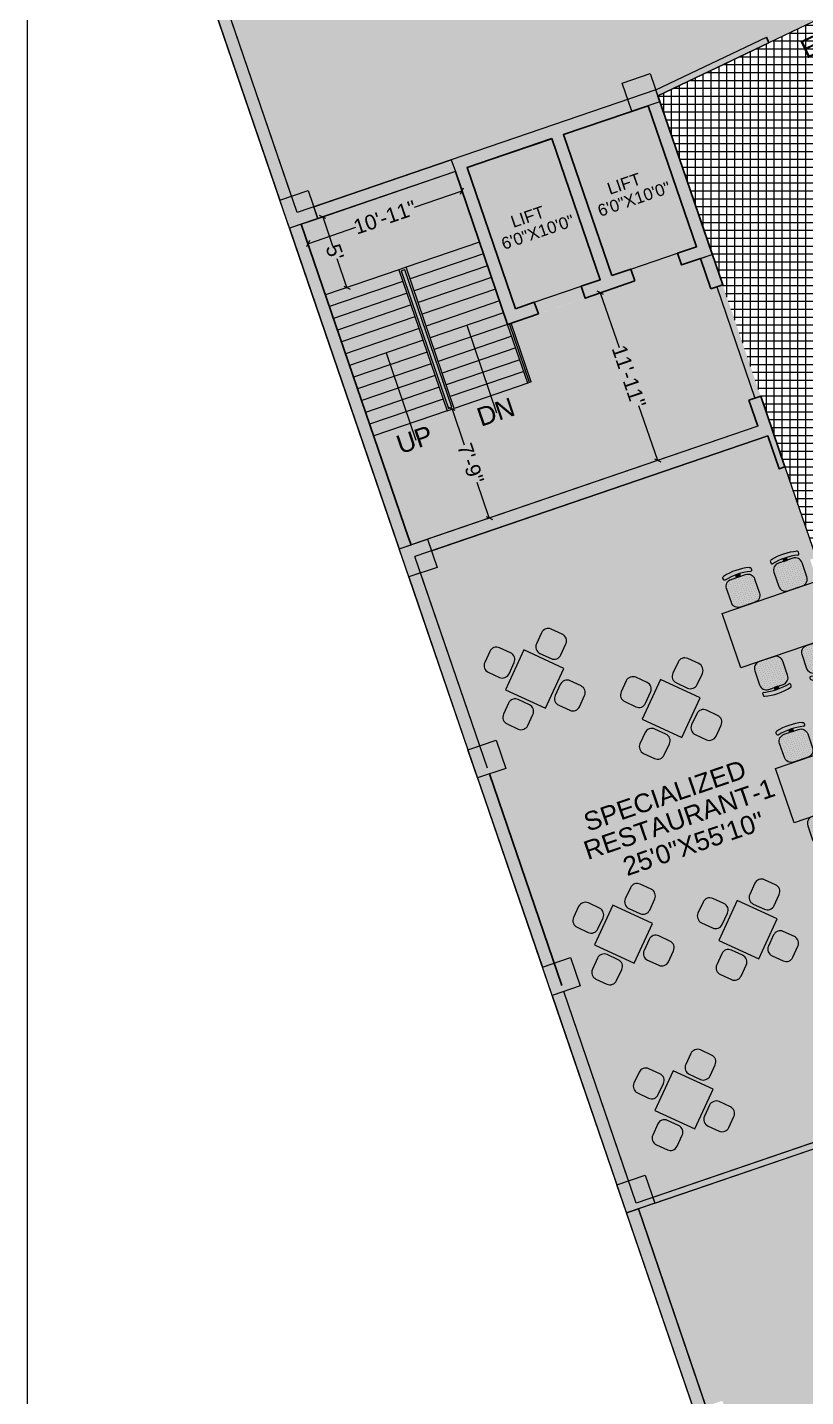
# Model space of a CAD drawing. Header units: inches. Extents: x -13956017 to 293115509, y -946740 to -305538.
# Drawn here: x 1205739 to 1206365, y -917546 to -916444 of the extents above; entities that cross this region are included whole.
import ezdxf

# ---------------------------------------------------------------- set-up
doc = ezdxf.new("R2010")
doc.units = ezdxf.units.IN
doc.header["$LTSCALE"] = 6
doc.header["$PDMODE"] = 2
for name, color, linetype, lineweight in [('column', 240, 'Continuous', 25), ('floor hatch', 135, 'Continuous', 13), ('Hatch', 251, 'Continuous', 0), ('W', 250, 'Continuous', 5), ('wall', 7, 'Continuous', 30), ('wall high', 7, 'Continuous', 30)]:
    doc.layers.add(name, color=color, linetype=linetype, lineweight=lineweight)
for name, color, linetype in [('DIM', 7, 'Continuous'), ('FURINTURE', 7, 'Continuous'), ('NOI THAT', 42, 'Continuous'), ('TW', 5, 'Continuous'), ('WAL', 7, 'Continuous')]:
    doc.layers.add(name, color=color, linetype=linetype)
doc.styles.add('ARI', font='arial.ttf')
doc.linetypes.add('ZIGZAG', pattern='A,0.0001,-0.2,[131,ltypeshp.shx,S=0.2,R=0,X=-0.2,Y=0],-0.4,[131,ltypeshp.shx,S=0.2,R=180,X=0.2,Y=0],-0.2', length=0.8001)
doc.dimstyles.new('Copy(2) of AA', dxfattribs={"dimtxt": 12, "dimasz": 4, "dimexe": 0.18, "dimexo": 0, "dimgap": 0.09, "dimtad": 0, "dimdec": 0, "dimzin": 0, "dimdsep": 46, "dimlunit": 3, "dimtxsty": 'ARI', "dimblk": 'OBLIQUE', "dimcen": 0.09, "dimclrd": 7, "dimclre": 7, "dimclrt": 7, "dimadec": 0, "dimazin": 0, "dimtfac": 1, "dimtdec": 0, "dimtofl": 0, "dimtmove": 0, "dimatfit": 3, "dimfxl": 1, "dimtolj": 1, "dimtzin": 0, "dimlwd": 5, "dimlwe": 5, "dimarcsym": 0})

# ---------------------------------------------------------------- blocks, each defined once
blk = doc.blocks.new('_Oblique')
at = {"layer": 'DIM', "color": 0, "lineweight": -2}
blk.add_line((-0.5, -0.5), (0.5, 0.5), dxfattribs=at)
blk = doc.blocks.new('*D479')
at = {"layer": 'Defpoints', "color": 0, "ltscale": 10, "transparency": 16777216}
for p in [(1205976, -916597.2, 3969.1), (1205995.4, -916653.9, 3969.1), (1205996, -916653.8)]:
    blk.add_point(p, dxfattribs=at)
at = {"layer": 'W', "color": 7, "lineweight": 5, "ltscale": 10, "transparency": 16777216}
for p, q in [((1205976, -916597.2), (1205976.7, -916596.9)), ((1205976.6, -916597), (1205984.4, -916620.1)), ((1205996, -916653.8), (1205988.1, -916630.7)), ((1205995.4, -916653.9), (1205996.1, -916653.7))]:
    blk.add_line(p, q, dxfattribs=at)
at = {"layer": 'W', "color": 7, "lineweight": 5, "ltscale": 10, "transparency": 16777216, "xscale": 4, "yscale": 4, "zscale": 4}
for p, rotation in [((1205976.6, -916597), 108.8875182988841), ((1205996, -916653.8), 288.8875182988842)]:
    blk.add_blockref('_Oblique', p, dxfattribs=dict(at, rotation=rotation))
at = {"layer": 'W', "color": 7, "ltscale": 10, "transparency": 16777216, "insert": (1205986.3, -916625.4), "char_height": 12, "attachment_point": 5, "rotation": 288.8875, "style": 'ARI'}
blk.add_mtext("\\A1;5'", dxfattribs=at)
blk = doc.blocks.new('*D480')
at = {"layer": 'Defpoints', "color": 0, "ltscale": 10, "transparency": 16777216}
for p in [(1206088.6, -916576.1), (1206089, -916577.2, 3969.1), (1205965, -916619.6, 3969.1)]:
    blk.add_point(p, dxfattribs=at)
at = {"layer": 'W', "color": 7, "lineweight": 5, "ltscale": 10, "transparency": 16777216}
for p, q in [((1206088.6, -916576.1), (1206050.1, -916589.3)), ((1206089, -916577.2), (1206088.6, -916575.9)), ((1205964.7, -916618.5), (1206003.2, -916605.3)), ((1205965, -916619.6), (1205964.6, -916618.3))]:
    blk.add_line(p, q, dxfattribs=at)
at = {"layer": 'W', "color": 7, "lineweight": 5, "ltscale": 10, "transparency": 16777216, "xscale": 4, "yscale": 4, "zscale": 4}
for p, rotation in [((1206088.6, -916576.1), 18.88751829873968), ((1205964.7, -916618.5), 198.8875182987397)]:
    blk.add_blockref('_Oblique', p, dxfattribs=dict(at, rotation=rotation))
at = {"layer": 'W', "color": 7, "lineweight": 30, "ltscale": 10, "transparency": 16777216, "insert": (1206026.6, -916597.3), "char_height": 12, "attachment_point": 5, "rotation": 18.8875, "style": 'ARI'}
blk.add_mtext('\\A1;10\'-11"', dxfattribs=at)
blk = doc.blocks.new('*D481')
at = {"layer": 'Defpoints', "color": 0, "ltscale": 10, "transparency": 16777216}
for p in [(1206079.6, -916752, 3969.1), (1206109.5, -916839.6, 3969.1), (1206110.6, -916839.2)]:
    blk.add_point(p, dxfattribs=at)
at = {"layer": 'W', "color": 7, "lineweight": 5, "ltscale": 10, "transparency": 16777216}
for p, q in [((1206079.6, -916752), (1206080.8, -916751.6)), ((1206080.6, -916751.6), (1206090.4, -916780.3)), ((1206110.6, -916839.2), (1206100.8, -916810.6)), ((1206109.5, -916839.6), (1206110.7, -916839.2))]:
    blk.add_line(p, q, dxfattribs=at)
at = {"layer": 'W', "color": 7, "lineweight": 5, "ltscale": 10, "transparency": 16777216, "xscale": 4, "yscale": 4, "zscale": 4}
for p, rotation in [((1206080.6, -916751.6), 108.8875182987467), ((1206110.6, -916839.2), 288.8875182987467)]:
    blk.add_blockref('_Oblique', p, dxfattribs=dict(at, rotation=rotation))
at = {"layer": 'W', "color": 7, "lineweight": 30, "ltscale": 10, "transparency": 16777216, "insert": (1206095.6, -916795.4), "char_height": 12, "attachment_point": 5, "rotation": 288.8875, "style": 'ARI'}
blk.add_mtext('\\A1;7\'-9"', dxfattribs=at)
blk = doc.blocks.new('*D482')
at = {"layer": 'Defpoints', "color": 0, "ltscale": 10, "transparency": 16777216}
for p in [(1206200.4, -916657.8, 3969.1), (1206246.1, -916792.9), (1206246.5, -916792.7, 3969.1)]:
    blk.add_point(p, dxfattribs=at)
at = {"layer": 'W', "color": 7, "lineweight": 5, "ltscale": 10, "transparency": 16777216}
for p, q in [((1206200.4, -916657.8), (1206199.7, -916658)), ((1206199.9, -916658), (1206215, -916702)), ((1206246.1, -916792.9), (1206231, -916748.9)), ((1206246.5, -916792.7), (1206245.9, -916792.9))]:
    blk.add_line(p, q, dxfattribs=at)
at = {"layer": 'W', "color": 7, "lineweight": 5, "ltscale": 10, "transparency": 16777216, "xscale": 4, "yscale": 4, "zscale": 4}
for p, rotation in [((1206199.9, -916658), 108.8875182987639), ((1206246.1, -916792.9), 288.8875182987638)]:
    blk.add_blockref('_Oblique', p, dxfattribs=dict(at, rotation=rotation))
at = {"layer": 'W', "color": 7, "lineweight": 30, "ltscale": 10, "transparency": 16777216, "insert": (1206223, -916725.4), "char_height": 12, "attachment_point": 5, "rotation": 288.8875, "style": 'ARI'}
blk.add_mtext('\\A1;11\'-11"', dxfattribs=at)
blk = doc.blocks.new('AP2103')
at = {"color": 0}
for points in [[(-228, 425, 0.414214), (-334, 425), (-422, 337, 0.414214), (-422, 231), (-334, 142, 0.414214), (-228, 142), (-139, 231, 0.414214), (-139, 337)], [(425, 228, 0.414214), (425, 334), (337, 422, 0.414214), (231, 422), (142, 334, 0.414214), (142, 228), (231, 139, 0.414214), (337, 139)], [(-425, -228, 0.414214), (-425, -334), (-337, -422, 0.414214), (-231, -422), (-142, -334, 0.414214), (-142, -228), (-231, -139, 0.414214), (-337, -139)], [(228, -425, 0.414214), (334, -425), (422, -337, 0.414214), (422, -231), (334, -142, 0.414214), (228, -142), (139, -231, 0.414214), (139, -337)]]:
    blk.add_lwpolyline(points, format="xyb", close=True, dxfattribs=at)
blk.add_lwpolyline([(-318, 0), (0, -318), (318, 0), (0, 318)], close=True, dxfattribs=at)
blk = doc.blocks.new('*X396')
at = {"color": 0, "linetype": 'Continuous'}
for p, q in [((215.46875, 390.9375), (215.46875, 390.9375)), ((215.78125, 390.9375), (215.78125, 390.9375)), ((216.09375, 390.9375), (216.09375, 390.9375)), ((216.25, 391.25), (216.25, 391.25)), ((216.40625, 390.9375), (216.40625, 390.9375)), ((216.5625, 391.25), (216.5625, 391.25)), ((216.71875, 390.9375), (216.71875, 390.9375)), ((216.875, 391.25), (216.875, 391.25)), ((217.03125, 390.9375), (217.03125, 390.9375)), ((217.1875, 391.25), (217.1875, 391.25)), ((217.34375, 390.9375), (217.34375, 390.9375)), ((217.5, 391.25), (217.5, 391.25)), ((217.65625, 390.9375), (217.65625, 390.9375)), ((217.8125, 391.25), (217.8125, 391.25)), ((217.96875, 390.9375), (217.96875, 390.9375)), ((218.125, 391.25), (218.125, 391.25)), ((218.28125, 390.9375), (218.28125, 390.9375)), ((218.59375, 390.9375), (218.59375, 390.9375)), ((215.15625, 390.3125), (215.15625, 390.3125)), ((215.15625, 389.6875), (215.15625, 389.6875)), ((215.15625, 389.0625), (215.15625, 389.0625)), ((215.3125, 390.625), (215.3125, 390.625)), ((215.3125, 390), (215.3125, 390)), ((215.3125, 389.375), (215.3125, 389.375)), ((215.46875, 390.3125), (215.46875, 390.3125)), ((215.46875, 389.6875), (215.46875, 389.6875)), ((215.46875, 389.0625), (215.46875, 389.0625)), ((215.625, 390.625), (215.625, 390.625)), ((215.625, 390), (215.625, 390)), ((215.625, 389.375), (215.625, 389.375)), ((215.78125, 390.3125), (215.78125, 390.3125)), ((215.78125, 389.6875), (215.78125, 389.6875)), ((215.78125, 389.0625), (215.78125, 389.0625)), ((215.9375, 390.625), (215.9375, 390.625)), ((215.9375, 390), (215.9375, 390)), ((215.9375, 389.375), (215.9375, 389.375)), ((216.09375, 390.3125), (216.09375, 390.3125)), ((216.09375, 389.6875), (216.09375, 389.6875)), ((216.09375, 389.0625), (216.09375, 389.0625)), ((216.25, 390.625), (216.25, 390.625)), ((216.25, 390), (216.25, 390)), ((216.25, 389.375), (216.25, 389.375)), ((216.40625, 390.3125), (216.40625, 390.3125)), ((216.40625, 389.6875), (216.40625, 389.6875)), ((216.40625, 389.0625), (216.40625, 389.0625)), ((216.5625, 390.625), (216.5625, 390.625)), ((216.5625, 390), (216.5625, 390)), ((216.5625, 389.375), (216.5625, 389.375)), ((216.71875, 390.3125), (216.71875, 390.3125)), ((216.71875, 389.6875), (216.71875, 389.6875)), ((216.71875, 389.0625), (216.71875, 389.0625)), ((216.875, 390.625), (216.875, 390.625)), ((216.875, 390), (216.875, 390)), ((216.875, 389.375), (216.875, 389.375)), ((217.03125, 390.3125), (217.03125, 390.3125)), ((217.03125, 389.6875), (217.03125, 389.6875)), ((217.03125, 389.0625), (217.03125, 389.0625)), ((217.1875, 390.625), (217.1875, 390.625)), ((217.1875, 390), (217.1875, 390)), ((217.1875, 389.375), (217.1875, 389.375)), ((217.34375, 390.3125), (217.34375, 390.3125)), ((217.34375, 389.6875), (217.34375, 389.6875)), ((217.34375, 389.0625), (217.34375, 389.0625)), ((217.5, 390.625), (217.5, 390.625)), ((217.5, 390), (217.5, 390)), ((217.5, 389.375), (217.5, 389.375)), ((217.65625, 390.3125), (217.65625, 390.3125)), ((217.65625, 389.6875), (217.65625, 389.6875)), ((217.65625, 389.0625), (217.65625, 389.0625)), ((217.8125, 390.625), (217.8125, 390.625)), ((217.8125, 390), (217.8125, 390)), ((217.8125, 389.375), (217.8125, 389.375)), ((217.96875, 390.3125), (217.96875, 390.3125)), ((217.96875, 389.6875), (217.96875, 389.6875)), ((217.96875, 389.0625), (217.96875, 389.0625)), ((218.125, 390.625), (218.125, 390.625)), ((218.125, 390), (218.125, 390)), ((218.125, 389.375), (218.125, 389.375)), ((218.28125, 390.3125), (218.28125, 390.3125)), ((218.28125, 389.6875), (218.28125, 389.6875)), ((218.28125, 389.0625), (218.28125, 389.0625)), ((218.4375, 390.625), (218.4375, 390.625)), ((218.4375, 390), (218.4375, 390)), ((218.4375, 389.375), (218.4375, 389.375)), ((218.59375, 390.3125), (218.59375, 390.3125)), ((218.59375, 389.6875), (218.59375, 389.6875)), ((218.59375, 389.0625), (218.59375, 389.0625)), ((218.75, 390.625), (218.75, 390.625)), ((218.75, 390), (218.75, 390)), ((218.75, 389.375), (218.75, 389.375)), ((218.90625, 390.3125), (218.90625, 390.3125)), ((218.90625, 389.6875), (218.90625, 389.6875)), ((218.90625, 389.0625), (218.90625, 389.0625)), ((219.0625, 390.625), (219.0625, 390.625)), ((219.0625, 390), (219.0625, 390)), ((219.0625, 389.375), (219.0625, 389.375)), ((215.15625, 388.4375), (215.15625, 388.4375)), ((215.15625, 387.8125), (215.15625, 387.8125)), ((215.3125, 388.75), (215.3125, 388.75)), ((215.3125, 388.125), (215.3125, 388.125)), ((215.46875, 388.4375), (215.46875, 388.4375)), ((215.46875, 387.8125), (215.46875, 387.8125)), ((215.625, 388.75), (215.625, 388.75)), ((215.625, 388.125), (215.625, 388.125)), ((215.625, 387.5), (215.625, 387.5)), ((215.78125, 388.4375), (215.78125, 388.4375)), ((215.78125, 387.8125), (215.78125, 387.8125)), ((215.78125, 387.1875), (215.78125, 387.1875)), ((215.9375, 388.75), (215.9375, 388.75)), ((215.9375, 388.125), (215.9375, 388.125)), ((215.9375, 387.5), (215.9375, 387.5)), ((216.09375, 388.4375), (216.09375, 388.4375)), ((216.09375, 387.8125), (216.09375, 387.8125)), ((216.09375, 387.1875), (216.09375, 387.1875)), ((216.25, 388.75), (216.25, 388.75)), ((216.25, 388.125), (216.25, 388.125)), ((216.25, 387.5), (216.25, 387.5)), ((216.40625, 388.4375), (216.40625, 388.4375)), ((216.40625, 387.8125), (216.40625, 387.8125)), ((216.40625, 387.1875), (216.40625, 387.1875)), ((216.5625, 388.75), (216.5625, 388.75)), ((216.5625, 388.125), (216.5625, 388.125)), ((216.5625, 387.5), (216.5625, 387.5)), ((216.71875, 388.4375), (216.71875, 388.4375)), ((216.71875, 387.8125), (216.71875, 387.8125)), ((216.71875, 387.1875), (216.71875, 387.1875)), ((216.875, 388.75), (216.875, 388.75)), ((216.875, 388.125), (216.875, 388.125)), ((216.875, 387.5), (216.875, 387.5)), ((217.03125, 388.4375), (217.03125, 388.4375)), ((217.03125, 387.8125), (217.03125, 387.8125)), ((217.03125, 387.1875), (217.03125, 387.1875)), ((217.1875, 388.75), (217.1875, 388.75)), ((217.1875, 388.125), (217.1875, 388.125)), ((217.1875, 387.5), (217.1875, 387.5)), ((217.34375, 388.4375), (217.34375, 388.4375)), ((217.34375, 387.8125), (217.34375, 387.8125)), ((217.34375, 387.1875), (217.34375, 387.1875)), ((217.5, 388.75), (217.5, 388.75)), ((217.5, 388.125), (217.5, 388.125)), ((217.5, 387.5), (217.5, 387.5)), ((217.65625, 388.4375), (217.65625, 388.4375)), ((217.65625, 387.8125), (217.65625, 387.8125)), ((217.65625, 387.1875), (217.65625, 387.1875)), ((217.8125, 388.75), (217.8125, 388.75)), ((217.8125, 388.125), (217.8125, 388.125)), ((217.8125, 387.5), (217.8125, 387.5)), ((217.96875, 388.4375), (217.96875, 388.4375)), ((217.96875, 387.8125), (217.96875, 387.8125)), ((217.96875, 387.1875), (217.96875, 387.1875)), ((218.125, 388.75), (218.125, 388.75)), ((218.125, 388.125), (218.125, 388.125)), ((218.125, 387.5), (218.125, 387.5)), ((218.28125, 388.4375), (218.28125, 388.4375)), ((218.28125, 387.8125), (218.28125, 387.8125)), ((218.28125, 387.1875), (218.28125, 387.1875)), ((218.4375, 388.75), (218.4375, 388.75)), ((218.4375, 388.125), (218.4375, 388.125)), ((218.4375, 387.5), (218.4375, 387.5)), ((218.59375, 388.4375), (218.59375, 388.4375)), ((218.59375, 387.8125), (218.59375, 387.8125)), ((218.75, 388.75), (218.75, 388.75)), ((218.75, 388.125), (218.75, 388.125)), ((218.75, 387.5), (218.75, 387.5)), ((218.90625, 388.4375), (218.90625, 388.4375)), ((218.90625, 387.8125), (218.90625, 387.8125)), ((219.0625, 388.75), (219.0625, 388.75)), ((219.0625, 388.125), (219.0625, 388.125))]:
    blk.add_line(p, q, dxfattribs=at)
blk = doc.blocks.new('sd')
at = {"layer": 'NOI THAT', "color": 0, "linetype": 'Continuous'}
for p, q in [((659443, -510140), (659443, -510140)), ((659607, -510213), (659607, -510177)), ((659661, -510213), (659607, -510213)), ((659661, -510182), (659608, -510182)), ((659661, -510184), (659608, -510184)), ((659661, -510192), (659608, -510192)), ((659661, -510199), (659608, -510199)), ((659661, -510207), (659608, -510207)), ((659661, -510177), (659661, -510213)), ((659818, -510139), (659818, -510140)), ((660142, -510139), (660142, -510140)), ((660299, -510177), (660299, -510213)), ((660299, -510182), (660351, -510182)), ((660299, -510184), (660351, -510184)), ((660299, -510192), (660351, -510192)), ((660299, -510199), (660351, -510199)), ((660299, -510207), (660351, -510207)), ((660299, -510213), (660353, -510213)), ((660353, -510213), (660353, -510177)), ((660517, -510140), (660517, -510140)), ((659443, -511904), (659443, -511904)), ((659607, -511831), (659607, -511867)), ((659661, -511831), (659607, -511831)), ((659661, -511838), (659608, -511838)), ((659661, -511845), (659608, -511845)), ((659661, -511853), (659608, -511853)), ((659661, -511860), (659608, -511860)), ((659661, -511863), (659608, -511863)), ((659661, -511867), (659661, -511831)), ((659818, -511905), (659818, -511905)), ((660142, -511905), (660142, -511905)), ((660299, -511867), (660299, -511831)), ((660299, -511831), (660353, -511831)), ((660299, -511838), (660351, -511838)), ((660299, -511845), (660351, -511845)), ((660299, -511853), (660351, -511853)), ((660299, -511860), (660351, -511860)), ((660299, -511863), (660351, -511863)), ((660353, -511831), (660353, -511867)), ((660517, -511904), (660517, -511904))]:
    blk.add_line(p, q, dxfattribs=at)
at = {"layer": 'NOI THAT', "color": 0}
for p, q in [((659305, -511422), (659305, -510622)), ((659305, -510622), (660703, -510622)), ((660703, -510622), (660703, -511422)), ((660703, -511422), (659305, -511422))]:
    blk.add_line(p, q, dxfattribs=at)
at = {"layer": 'NOI THAT', "color": 0, "linetype": 'Continuous'}
for points in [[(659445, -510196, -0.414214), (659425, -510176), (659425, -510160, -0.414214), (659445, -510140)], [(659818, -510140), (659818, -510140, -0.414214), (659838, -510160), (659838, -510176, -0.414214), (659818, -510196)], [(659818, -510196), (659818, -510196, -0.414214)], [(660142, -510140), (660142, -510140, 0.414214), (660122, -510160), (660122, -510176, 0.414214), (660142, -510196)], [(660142, -510196), (660142, -510196, 0.414214)], [(660515, -510196, 0.414214), (660535, -510176), (660535, -510160, 0.414214), (660515, -510140)], [(659445, -511848, 0.414214), (659425, -511868), (659425, -511885, 0.414214), (659445, -511905)], [(659818, -511848), (659818, -511848, 0.414214)], [(659818, -511905), (659818, -511905, 0.414214), (659838, -511885), (659838, -511868, 0.414214), (659818, -511848)], [(660142, -511905), (660142, -511905, -0.414214), (660122, -511885), (660122, -511868, -0.414214), (660142, -511848)], [(660142, -511848), (660142, -511848, -0.414214)], [(660515, -511848, -0.414214), (660535, -511868), (660535, -511885, -0.414214), (660515, -511905)]]:
    blk.add_lwpolyline(points, format="xyb", dxfattribs=at)
for points in [[(659738, -510621), (659525, -510621, -0.414214), (659425, -510521), (659425, -510313, -0.414214), (659525, -510213), (659738, -510213, -0.414214), (659838, -510313), (659838, -510521, -0.414214)], [(660222, -510621), (660435, -510621, 0.414214), (660535, -510521), (660535, -510313, 0.414214), (660435, -510213), (660222, -510213, 0.414214), (660122, -510313), (660122, -510521, 0.414214)], [(659738, -511423), (659525, -511423, 0.414214), (659425, -511523), (659425, -511731, 0.414214), (659525, -511831), (659738, -511831, 0.414214), (659838, -511731), (659838, -511523, 0.414214)], [(660222, -511423), (660435, -511423, -0.414214), (660535, -511523), (660535, -511731, -0.414214), (660435, -511831), (660222, -511831, -0.414214), (660122, -511731), (660122, -511523, -0.414214)]]:
    blk.add_lwpolyline(points, format="xyb", close=True, dxfattribs=at)
for centre, radius, start, end in [((659632, -510947), 829, 77.0424, 103.4145), ((659632, -511017), 842, 77.1993, 102.8007), ((660328, -510947), 829, 76.5855, 102.9576), ((660328, -511017), 842, 77.1993, 102.8007), ((659632, -511098), 829, 256.5855, 282.9576), ((659632, -511027), 842, 257.1993, 282.8007), ((660328, -511027), 842, 257.1993, 282.8007), ((660328, -511098), 829, 257.0424, 283.4145)]:
    blk.add_arc(centre, radius, start, end, dxfattribs=at)
at = {"layer": 'Hatch', "linetype": 'Continuous', "xscale": 100, "yscale": 100, "zscale": 100}
for p, rotation in [((620713, -488704), 270), ((699247, -533341), 90)]:
    blk.add_blockref('*X396', p, dxfattribs=dict(at, rotation=rotation))
at = {"layer": 'Hatch', "linetype": 'Continuous', "extrusion": (0, 0, -1), "xscale": 100, "yscale": 100, "zscale": -100}
for p, rotation in [((-699247, -488704), 270), ((-620713, -533341), 90)]:
    blk.add_blockref('*X396', p, dxfattribs=dict(at, rotation=rotation))

msp = doc.modelspace()

# ---------------------------------------------------------------- hatches: boundary and pattern name
at = {"layer": 'column', "ltscale": 10}
h = msp.add_hatch(color=256, dxfattribs=at)
h.dxf.hatch_style = 1
h.paths.add_polyline_path([(1206217.4, -916489.2), (1206240.1, -916481.4), (1206247.9, -916504.2), (1206225.2, -916511.9)])
h = msp.add_hatch(color=256, dxfattribs=at)
h.dxf.hatch_style = 1
h.paths.add_polyline_path([(1206238.4, -916507.4), (1206277.3, -916620.9), (1206262, -916626.1), (1206265.3, -916635.6), (1206290, -916627.2), (1206244.7, -916494.7), (1206080, -916551), (1206083.3, -916560.5), (1206125.3, -916683.5), (1206150.1, -916675), (1206146.8, -916665.6), (1206131.6, -916670.8), (1206092.7, -916557.2), (1206160.9, -916534), (1206199.7, -916647.5), (1206184.5, -916652.7), (1206187.7, -916662.2), (1206227.6, -916648.5), (1206224.4, -916639), (1206209.2, -916644.2), (1206170.3, -916530.7)])
h = msp.add_hatch(color=256, dxfattribs=at)
h.dxf.hatch_style = 1
h.paths.add_polyline_path([(1205942.1, -916583.4), (1205964.8, -916575.6), (1205972.6, -916598.4), (1205949.9, -916606.1)])
h = msp.add_hatch(color=256, dxfattribs=at)
h.dxf.hatch_style = 1
h.paths.add_polyline_path([(1206038.1, -916864), (1206060.8, -916856.3), (1206068.6, -916879), (1206045.9, -916886.7)])
h = msp.add_hatch(color=256, dxfattribs=at)
h.dxf.hatch_style = 1
h.paths.add_polyline_path([(1206093.4, -917025.8), (1206116.2, -917018), (1206123.9, -917040.8), (1206101.2, -917048.5)])
h = msp.add_hatch(color=256, dxfattribs=at)
h.dxf.hatch_style = 1
h.paths.add_polyline_path([(1206153.3, -917200.9), (1206176, -917193.1), (1206183.8, -917215.8), (1206161.1, -917223.6)])
h = msp.add_hatch(color=256, dxfattribs=at)
h.dxf.hatch_style = 1
h.paths.add_polyline_path([(1206213.2, -917375.9), (1206235.9, -917368.1), (1206243.7, -917390.8), (1206221, -917398.6)])
at = {"layer": 'floor hatch', "ltscale": 5}
h = msp.add_hatch(dxfattribs=at)
h.set_pattern_fill('NET', color=9, scale=2, angle=90)
h.set_pattern_definition([(90, (225125.152, -30674.727), (-6.35, 4e-16), []), (180, (225125.152, -30674.727), (-8e-16, -6.35), [])])
edge = h.paths.add_edge_path(flags=16)
edge.add_arc((1207069.2, -916180.3), 252.4, 212.8632, 311.6153)
edge.add_line((1207236.8, -916369.1), (1207453.6, -916616.5))
edge.add_line((1207453.6, -916616.5), (1207466.4, -916698.6))
edge.add_line((1207466.4, -916698.6), (1207078.3, -917355.4))
edge.add_line((1207078.3, -917355.4), (1206612.1, -917263))
edge.add_line((1206612.1, -917263), (1206437.6, -916752.7))
edge.add_line((1206437.6, -916752.7), (1206398.7, -916639))
edge.add_line((1206398.7, -916639), (1206438.5, -916517.4))
edge.add_line((1206438.5, -916517.4), (1206857.2, -916317.3))
h.paths.add_polyline_path([(1206508.4, -917265.4), (1206536.9, -917349), (1207127.7, -917466.2), (1207613.3, -916646.7), (1207385.3, -916391.3), (1207478.6, -916308), (1207255.5, -916058.1), (1207180.2, -916125.4), (1207189.5, -916135.8), (1207171.6, -916151.8), (1207155.6, -916133.9), (1207207.1, -916087.9), (1207007.5, -915864.3), (1206942.6, -915895.2), (1207112.5, -916085.6), (1206246.3, -916499.5)])
at = {"layer": 'W', "ltscale": 10}
h = msp.add_hatch(color=256, dxfattribs=at)
h.dxf.hatch_style = 1
h.paths.add_polyline_path([(1206533.1, -917353.3), (1206571.3, -917360.9), (1206572.2, -917356), (1206536.9, -917349), (1206508.4, -917265.4), (1206503.6, -917267.1), (1206512.7, -917293.5), (1206242.1, -917386.1), (1206243.7, -917390.8), (1206514.3, -917298.3)])
h.paths.add_polyline_path([(1207026.2, -917451.1), (1207027.2, -917446.2), (1206648.1, -917371), (1206647.2, -917375.9)])
h.paths.add_polyline_path([(1206221, -917398.6), (1206230.5, -917395.4), (1206284.8, -917554.3), (1206275.4, -917557.6)])
h.paths.add_polyline_path([(1206283.1, -917580.3), (1206292.6, -917577), (1206342.5, -917722.7), (1206333, -917726)])
h.paths.add_polyline_path([(1206360.2, -917731.4), (1206489.1, -917687.4), (1206492.3, -917696.8), (1206363.5, -917740.9)])
h.paths.add_polyline_path([(1207114.8, -917792.1), (1207119.9, -917783.5), (1207236.9, -917852.8), (1207231.8, -917861.4)])
h.paths.add_polyline_path([(1207256.1, -917847.9), (1207334.6, -917715.4), (1207343.2, -917720.5), (1207264.7, -917853)])
h.paths.add_polyline_path([(1207346.8, -917694.7), (1207432, -917551), (1207432.5, -917550.2), (1207441.1, -917555.3), (1207355.4, -917699.8)])
h.paths.add_polyline_path([(1207103.1, -917461.3), (1207127.7, -917466.2), (1207186.9, -917366.4), (1207191.2, -917368.9), (1207176.9, -917393), (1207423, -917538.8), (1207420.4, -917543.1), (1207174.4, -917397.3), (1207130.2, -917471.8), (1207102.1, -917466.2)])
h.paths.add_polyline_path([(1207226.3, -917299.8), (1207230.6, -917302.4), (1207403.6, -917010.4), (1207399.3, -917007.9)])
h.paths.add_polyline_path([(1207444.7, -917529.5), (1207526.8, -917391), (1207535.4, -917396.1), (1207453.3, -917534.6)])
h.paths.add_polyline_path([(1207539, -917370.4), (1207621.1, -917231.9), (1207629.7, -917237), (1207547.6, -917375.5)])
h.paths.add_polyline_path([(1207633.3, -917211.2), (1207715.4, -917072.7), (1207724, -917077.8), (1207641.9, -917216.3)])
h.paths.add_polyline_path([(1207438.7, -916941.3), (1207492.2, -916851), (1207496.5, -916853.5), (1207459.8, -916915.5), (1207705.9, -917061.3), (1207703.3, -917065.6), (1207457.3, -916919.8), (1207443, -916943.8)])
h.paths.add_polyline_path([(1207727.6, -917052.1), (1207802.5, -916925.6), (1207811.1, -916930.7), (1207736.2, -917057.2)])
h.paths.add_polyline_path([(1207510.6, -916820), (1207562.5, -916732.4), (1207566.8, -916734.9), (1207556.7, -916752), (1207802.7, -916897.8), (1207797.6, -916906.4), (1207551.6, -916760.6), (1207514.9, -916822.6)])
h.paths.add_polyline_path([(1207630.3, -916629.7), (1207829.5, -916451.9), (1207832.8, -916455.7), (1207633.6, -916633.4)])
h.paths.add_polyline_path([(1207599.7, -916631.5), (1207603.5, -916628.2), (1207553.2, -916571.9), (1207549.5, -916575.2)])
h.paths.add_polyline_path([(1207797.8, -916536.9), (1207802.9, -916528.3), (1207865, -916565.1), (1207859.9, -916573.7)])
h.paths.add_polyline_path([(1207843.3, -916446.3), (1207850.7, -916439.7), (1208001.8, -916608.9), (1207985.5, -916636.5), (1207976.9, -916631.4), (1207989.5, -916610.1)])
h.paths.add_polyline_path([(1207692.1, -916277), (1207699.6, -916270.3), (1207834.7, -916421.8), (1207827.3, -916428.4)])
h.paths.add_polyline_path([(1207541, -916107.6), (1207548.4, -916101), (1207683.6, -916252.4), (1207676.1, -916259.1), (1207616.2, -916191.9), (1207392.4, -916391.7), (1207452.3, -916458.8), (1207448.6, -916462.2), (1207385.3, -916391.3), (1207537.5, -916255.4), (1207489.6, -916201.7), (1207493.3, -916198.4), (1207540.9, -916251.8), (1207612.9, -916188.2)])
h.paths.add_polyline_path([(1207502, -916522.1), (1207505.8, -916518.7), (1207468.3, -916476.7), (1207464.6, -916480.1)])
h.paths.add_polyline_path([(1207413.7, -916116.7), (1207417.4, -916113.3), (1207466, -916167.8), (1207527.2, -916113.2), (1207530.5, -916116.9), (1207406.7, -916227.5), (1207403.3, -916223.7), (1207462.3, -916171.1)], flags=17)
h.paths.add_polyline_path([(1207399.1, -915948.7), (1207406.6, -915942), (1207532.4, -916083), (1207525, -916089.7), (1207465.1, -916022.6), (1207330.8, -916142.4), (1207327.4, -916138.7), (1207461.7, -916018.8)])
h.paths.add_polyline_path([(1207173.5, -916117.9), (1207207.1, -916087.9), (1207201.7, -916081.9), (1207209.1, -916075.2), (1207214.5, -916081.3), (1207372.7, -915940.1), (1207379.4, -915947.6), (1207318.2, -916002.2), (1207366.1, -916055.9), (1207362.4, -916059.2), (1207314.5, -916005.5), (1207180.2, -916125.4)])
h.paths.add_polyline_path([(1207109.3, -915840.2), (1207206.2, -915753.6), (1207212.9, -915761.1), (1207115.9, -915847.6)])
h.paths.add_polyline_path([(1206750.2, -915787.7), (1206780.7, -915773.1), (1206822.1, -915859.7), (1206757.1, -915890.8), (1206759.2, -915895.3), (1206824.2, -915864.2), (1206858.3, -915935.5), (1206862.8, -915933.4), (1206785.2, -915771), (1206882.6, -915724.4), (1206949.2, -915799), (1206859.1, -915842.1), (1206861.2, -915846.6), (1206952.7, -915802.9), (1207014.6, -915872.3), (1207018.3, -915868.9), (1206887.3, -915722.2), (1206954.1, -915690.3), (1206949.8, -915681.2), (1206745.8, -915778.7)])
h.paths.add_polyline_path([(1206524.6, -915895.5), (1206576.8, -915870.5), (1206618.1, -915957.2), (1206553.2, -915988.2), (1206555.3, -915992.7), (1206620.3, -915961.7), (1206654.4, -916033), (1206658.9, -916030.8), (1206624.8, -915959.5), (1206689.8, -915928.5), (1206687.6, -915924), (1206622.7, -915955), (1206581.3, -915868.4), (1206678.7, -915821.8), (1206756.3, -915984.2), (1206760.8, -915982.1), (1206683.2, -915819.7), (1206728.5, -915798), (1206724.2, -915789), (1206520.3, -915886.4)])
h.paths.add_polyline_path([(1206299, -916003.2), (1206372.8, -915968), (1206553.9, -916346.9), (1206480.1, -916382.2), (1206482.2, -916386.7), (1206560.6, -916349.3), (1206420.9, -916057), (1206485.9, -916025.9), (1206483.7, -916021.4), (1206418.7, -916052.4), (1206377.7, -915966.5), (1206377.3, -915965.8), (1206474.8, -915919.3), (1206552.4, -916081.7), (1206556.9, -916079.5), (1206479.3, -915917.1), (1206502.9, -915905.8), (1206498.6, -915896.8), (1206294.7, -915994.2)])
h.paths.add_polyline_path([(1206244.7, -916494.7), (1206333.5, -916452.3), (1206335.6, -916456.8), (1206246.3, -916499.5)])
h.paths.add_polyline_path([(1206404.8, -916423.7), (1206460.6, -916397.1), (1206458.4, -916392.6), (1206402.6, -916419.2)])
h.paths.add_polyline_path([(1206069.1, -916102), (1206273, -916004.6), (1206277.4, -916013.6), (1206073.4, -916111)])
h.paths.add_polyline_path([(1205840, -916211.5), (1206047.5, -916112.4), (1206051.8, -916121.4), (1205844.3, -916220.5)])
h.paths.add_polyline_path([(1205942.1, -916583.4), (1205951.5, -916580.2), (1205835.3, -916240.3), (1205828.7, -916243.5), (1205818.4, -916221.8)])
h.paths.add_polyline_path([(1205969.3, -916588.9), (1206080, -916551), (1206083.3, -916560.5), (1205972.6, -916598.4)])
h.paths.add_polyline_path([(1206038.1, -916864), (1206047.6, -916860.8), (1205959.3, -916602.9), (1205949.9, -916606.1)])
h.paths.add_polyline_path([(1206064, -916865.7), (1206334.6, -916773.1), (1206343.7, -916799.6), (1206348.4, -916798), (1206329, -916741.2), (1206319.5, -916744.4), (1206326.7, -916765.3), (1206060.8, -916856.3)])
h.paths.add_polyline_path([(1206093.4, -917025.8), (1206102.9, -917022.6), (1206055.3, -916883.5), (1206045.9, -916886.7)])
h.paths.add_polyline_path([(1206153.3, -917200.9), (1206162.8, -917197.6), (1206110.7, -917045.3), (1206101.2, -917048.5)])
h.paths.add_polyline_path([(1206213.2, -917375.9), (1206222.7, -917372.7), (1206170.6, -917220.3), (1206161.1, -917223.6)])
h.paths.add_polyline_path([(1207223.3, -915751.7), (1207230.8, -915745.1), (1207390.6, -915924.1), (1207383.2, -915930.8)])
h.paths.add_polyline_path([(1207106.9, -915606.2), (1207214.8, -915727.2), (1207207.4, -915733.8), (1207114.1, -915629.3), (1207117.2, -915627.8)])
h.paths.add_polyline_path([(1206971.4, -915670.9), (1207085.2, -915616.5), (1207089.5, -915625.6), (1206975.7, -915679.9)])
h = msp.add_hatch(color=256, dxfattribs=at)
h.dxf.hatch_style = 1
h.paths.add_polyline_path([(1206280.5, -916630.4), (1206290, -916627.2), (1206298.4, -916651.7), (1206288.9, -916654.9)])
at = {"layer": 'WAL', "lineweight": 9, "ltscale": 100, "true_color": 0xfaecd6}
h = msp.add_hatch(color=254, dxfattribs=at)
h.dxf.hatch_style = 1
h.paths.add_polyline_path([(1205844.3, -916220.5), (1206051.8, -916121.4), (1206057.8, -916134), (1206079.5, -916123.7), (1206073.4, -916111), (1206277.4, -916013.6), (1206283.4, -916026.2), (1206305, -916015.9), (1206299, -916003.2), (1206372.8, -915968), (1206553.9, -916346.9), (1206480.1, -916382.2), (1206471.9, -916365.1), (1206450.2, -916375.4), (1206458.4, -916392.6), (1206402.6, -916419.2), (1206404.8, -916423.7), (1206335.6, -916456.8), (1206333.5, -916452.3), (1206244.7, -916494.7), (1206240.1, -916481.4), (1206217.4, -916489.2), (1206222, -916502.5), (1205969.3, -916588.9), (1205964.8, -916575.6), (1205951.5, -916580.2), (1205835.3, -916240.3), (1205850.4, -916233.1)])
at = {"layer": 'WAL', "lineweight": 9, "ltscale": 100, "true_color": 0xffae59}
h = msp.add_hatch(color=21, dxfattribs=at)
h.dxf.hatch_style = 1
h.paths.add_polyline_path([(1206209.2, -916644.2), (1206224.4, -916639), (1206227.7, -916648.5), (1206265.3, -916635.6), (1206262.1, -916626.1), (1206277.3, -916620.9), (1206238.5, -916507.4), (1206170.3, -916530.7)])
h = msp.add_hatch(color=21, dxfattribs=at)
h.dxf.hatch_style = 1
h.paths.add_polyline_path([(1206092.7, -916557.2), (1206160.9, -916533.9), (1206199.7, -916647.5), (1206184.5, -916652.7), (1206187.7, -916662.1), (1206150.1, -916675), (1206146.8, -916665.6), (1206131.6, -916670.8)])
h = msp.add_hatch(color=21, dxfattribs=at)
h.dxf.hatch_style = 1
h.paths.add_polyline_path([(1205959.3, -916602.9), (1206083.3, -916560.5), (1206125.4, -916683.5), (1206280.5, -916630.4), (1206288.9, -916654.9), (1206298.4, -916651.7), (1206329, -916741.2), (1206319.5, -916744.4), (1206326.7, -916765.3), (1206047.6, -916860.8)])
at = {"layer": 'WAL', "lineweight": 9, "ltscale": 100, "true_color": 0x94c4cc}
h = msp.add_hatch(color=9, dxfattribs=at)
h.dxf.hatch_style = 1
h.paths.add_polyline_path([(1206242.1, -917386.1), (1206512.7, -917293.5), (1206503.6, -917267.1), (1206508.4, -917265.4), (1206483.3, -917192.2), (1206478.6, -917193.9), (1206368.7, -916872.8), (1206373.5, -916871.2), (1206348.4, -916798), (1206343.7, -916799.6), (1206334.6, -916773.1), (1206064, -916865.7), (1206068.6, -916879), (1206057.2, -916882.8), (1206055.3, -916883.5), (1206102.9, -917022.6), (1206116.2, -917018), (1206123.9, -917040.8), (1206112.6, -917044.6), (1206110.7, -917045.3), (1206162.8, -917197.6), (1206176, -917193.1), (1206183.8, -917215.8), (1206170.6, -917220.3), (1206222.7, -917372.7), (1206235.9, -917368.1)])
at = {"layer": 'WAL', "lineweight": 9, "ltscale": 100, "true_color": 0xf8f38b}
h = msp.add_hatch(color=51, dxfattribs=at)
h.dxf.hatch_style = 1
h.paths.add_polyline_path([(1206230.5, -917395.4), (1206514.3, -917298.3), (1206533.1, -917353.3), (1206571.3, -917360.9), (1206572.2, -917356), (1206648.1, -917371), (1206647.2, -917375.9), (1207026.2, -917451.1), (1207027.2, -917446.2), (1207103.1, -917461.3), (1207102.1, -917466.2), (1207130.2, -917471.8), (1207174.4, -917397.3), (1207432.5, -917550.2), (1207346.8, -917694.7), (1207334.8, -917687.6), (1207322.6, -917708.2), (1207332.9, -917714.4), (1207334.6, -917715.4), (1207256.1, -917847.9), (1207244.1, -917840.7), (1207236.9, -917852.8), (1207119.9, -917783.5), (1207058, -917888), (1206521.9, -917784.3), (1206489.1, -917687.4), (1206360.2, -917731.4), (1206355.7, -917718.2), (1206342.5, -917722.7), (1206292.6, -917577), (1206305.9, -917572.5), (1206298.1, -917549.8), (1206284.8, -917554.3)])

# ---------------------------------------------------------------- linework, layer by layer
at = {"layer": 'column', "ltscale": 10, "elevation": 3969.1}
for points in [[(1206217.4, -916489.2), (1206240.1, -916481.4), (1206247.9, -916504.2), (1206225.2, -916511.9), (1206217.4, -916489.2)], [(1206160.9, -916533.9), (1206199.7, -916647.5), (1206184.5, -916652.7), (1206187.7, -916662.2), (1206227.6, -916648.5), (1206224.4, -916639), (1206209.2, -916644.2), (1206170.3, -916530.7), (1206238.4, -916507.4), (1206277.3, -916620.9), (1206262, -916626.1), (1206265.3, -916635.6), (1206290, -916627.2), (1206244.7, -916494.7), (1206080, -916551), (1206083.3, -916560.5), (1206125.3, -916683.5), (1206150.1, -916675), (1206146.8, -916665.6), (1206131.6, -916670.8), (1206092.7, -916557.2), (1206160.9, -916534)], [(1205942.1, -916583.4), (1205964.8, -916575.6), (1205972.6, -916598.4), (1205949.9, -916606.1), (1205942.1, -916583.4)], [(1206038.1, -916864), (1206060.8, -916856.3), (1206068.6, -916879), (1206045.9, -916886.7), (1206038.1, -916864)], [(1206093.4, -917025.8), (1206116.2, -917018), (1206123.9, -917040.8), (1206101.2, -917048.5), (1206093.4, -917025.8)], [(1206153.3, -917200.9), (1206176, -917193.1), (1206183.8, -917215.8), (1206161.1, -917223.6), (1206153.3, -917200.9)], [(1206213.2, -917375.9), (1206235.9, -917368.1), (1206243.7, -917390.8), (1206221, -917398.6), (1206213.2, -917375.9)]]:
    msp.add_lwpolyline(points, dxfattribs=at)
at = {"layer": 'TW', "ltscale": 10}
for p, q in [((1206141.5, -916730.8, 3969.1), (1206125.3, -916683.5, 3969.1)), ((1206143, -916730.3, 3969.1), (1206126.8, -916683, 3969.1)), ((1206144.4, -916729.8, 3969.1), (1206128.2, -916682.5, 3969.1)), ((1206144.4, -916729.8, 3969.1), (1206141.5, -916730.8, 3969.1))]:
    msp.add_line(p, q, dxfattribs=at)
at = {"layer": 'TW', "ltscale": 10, "elevation": 3969.1}
msp.add_lwpolyline([(1206076.7, -916753), (1206082.4, -916751), (1206043.6, -916637.5), (1206037.9, -916639.4), (1206076.7, -916753)], dxfattribs=at)
msp.add_lwpolyline([(1206077.7, -916751.1), (1206080.5, -916750.1), (1206042.6, -916639.4), (1206039.8, -916640.4)], close=True, dxfattribs=at)
at = {"layer": 'W', "ltscale": 10}
for p, q in [((1205956.1, -916593.4, 3969.1), (1205830.7, -916227, 3969.1)), ((1206244.7, -916494.7, 3969.1), (1206333.5, -916452.3, 3969.1)), ((1206246.3, -916499.5, 3969.1), (1206335.6, -916456.8, 3969.1)), ((1206244.7, -916494.7, 3969.1), (1205956.1, -916593.4, 3969.1)), ((1206083.3, -916560.5, 3969.1), (1205959.3, -916602.9, 3969.1)), ((1206102.7, -916617.3, 3969.1), (1206043.6, -916637.5, 3969.1)), ((1206105.9, -916626.7, 3969.1), (1206046.8, -916646.9, 3969.1)), ((1206224.4, -916639, 3969.1), (1206262, -916626.1, 3969.1)), ((1206037.9, -916639.4, 3969.1), (1205978.7, -916659.7, 3969.1)), ((1206109.2, -916636.2, 3969.1), (1206050, -916656.4, 3969.1)), ((1206041.1, -916648.9, 3969.1), (1205982, -916669.1, 3969.1)), ((1206112.4, -916645.6, 3969.1), (1206053.3, -916665.9, 3969.1)), ((1206044.4, -916658.3, 3969.1), (1205985.2, -916678.6, 3969.1)), ((1206115.6, -916655.1, 3969.1), (1206056.5, -916675.3, 3969.1)), ((1206146.8, -916665.6, 3969.1), (1206184.5, -916652.7, 3969.1)), ((1206047.6, -916667.8, 3969.1), (1205988.5, -916688, 3969.1)), ((1206118.9, -916664.6, 3969.1), (1206059.7, -916684.8, 3969.1)), ((1206122.1, -916674, 3969.1), (1206063, -916694.3, 3969.1)), ((1206050.8, -916677.3, 3969.1), (1205991.7, -916697.5, 3969.1)), ((1206125.3, -916683.5, 3969.1), (1206066.2, -916703.7, 3969.1)), ((1206054.1, -916686.7, 3969.1), (1205994.9, -916707, 3969.1)), ((1206057.3, -916696.2, 3969.1), (1205998.2, -916716.4, 3969.1)), ((1206128.6, -916692.9, 3969.1), (1206069.4, -916713.2, 3969.1)), ((1206060.5, -916705.7, 3969.1), (1206001.4, -916725.9, 3969.1)), ((1206131.8, -916702.4, 3969.1), (1206072.7, -916722.6, 3969.1)), ((1206063.8, -916715.1, 3969.1), (1206004.6, -916735.3, 3969.1)), ((1206135.1, -916711.9, 3969.1), (1206075.9, -916732.1, 3969.1)), ((1206067, -916724.6, 3969.1), (1206007.9, -916744.8, 3969.1)), ((1206138.3, -916721.3, 3969.1), (1206079.2, -916741.6, 3969.1)), ((1206070.2, -916734, 3969.1), (1206011.1, -916754.3, 3969.1)), ((1206141.5, -916730.8, 3969.1), (1206082.4, -916751, 3969.1)), ((1206073.5, -916743.5, 3969.1), (1206014.3, -916763.7, 3969.1)), ((1206076.7, -916753, 3969.1), (1206017.6, -916773.2, 3969.1)), ((1206326.7, -916765.3, 3969.1), (1206047.6, -916860.8, 3969.1)), ((1206334.6, -916773.1, 3969.1), (1206050.8, -916870.2, 3969.1)), ((1206348.4, -916798, 3969.1), (1206373.5, -916871.2, 3969.1)), ((1206340.8, -917748.7, 3969.1), (1206036.2, -916858.4, 3969.1)), ((1206109.1, -917040.6, 3969.1), (1206050.8, -916870.2, 3969.1)), ((1206228.8, -917390.6, 3969.1), (1206170.6, -917220.3, 3969.1)), ((1206512.7, -917293.5, 3969.1), (1206228.8, -917390.6, 3969.1)), ((1206514.3, -917298.3, 3969.1), (1206230.5, -917395.4, 3969.1)), ((1206347, -917736, 3969.1), (1206230.5, -917395.4, 3969.1))]:
    msp.add_line(p, q, dxfattribs=at)
at = {"layer": 'W', "lineweight": 30, "ltscale": 10}
for p, q in [((1206333.5, -916452.3, 3969.1), (1206335.6, -916456.8, 3969.1)), ((1206238.4, -916507.4, 3969.1), (1206170.3, -916530.7, 3969.1)), ((1206277.3, -916620.9, 3969.1), (1206238.4, -916507.4, 3969.1)), ((1206298.4, -916651.7, 3969.1), (1206246.3, -916499.5, 3969.1)), ((1206209.2, -916644.2, 3969.1), (1206170.3, -916530.7, 3969.1)), ((1206160.8, -916533.9, 3969.1), (1206092.7, -916557.2, 3969.1)), ((1206199.7, -916647.5, 3969.1), (1206160.8, -916533.9, 3969.1)), ((1206125.3, -916683.5, 3969.1), (1206083.3, -916560.5, 3969.1)), ((1206131.6, -916670.8, 3969.1), (1206092.7, -916557.2, 3969.1)), ((1206045.6, -916855.2, 3969.1), (1205959.3, -916602.9, 3969.1)), ((1206277.3, -916620.9, 3969.1), (1206262, -916626.1, 3969.1)), ((1206265.3, -916635.6, 3969.1), (1206262, -916626.1, 3969.1)), ((1206224.4, -916639, 3969.1), (1206209.2, -916644.2, 3969.1)), ((1206227.6, -916648.5, 3969.1), (1206224.4, -916639, 3969.1)), ((1206280.5, -916630.4, 3969.1), (1206265.3, -916635.6, 3969.1)), ((1206288.9, -916654.9, 3969.1), (1206280.5, -916630.4, 3969.1)), ((1206199.7, -916647.5, 3969.1), (1206184.5, -916652.7, 3969.1)), ((1206227.6, -916648.5, 3969.1), (1206187.7, -916662.2, 3969.1)), ((1206298.4, -916651.7, 3969.1), (1206288.9, -916654.9, 3969.1)), ((1206187.7, -916662.2, 3969.1), (1206184.5, -916652.7, 3969.1)), ((1206146.8, -916665.6, 3969.1), (1206131.6, -916670.8, 3969.1)), ((1206150.1, -916675, 3969.1), (1206146.8, -916665.6, 3969.1)), ((1206150.1, -916675, 3969.1), (1206125.3, -916683.5, 3969.1)), ((1206329, -916741.2, 3969.1), (1206319.5, -916744.4, 3969.1)), ((1206326.7, -916765.3, 3969.1), (1206319.5, -916744.4, 3969.1)), ((1206348.4, -916798, 3969.1), (1206329, -916741.2, 3969.1)), ((1206343.7, -916799.6, 3969.1), (1206334.6, -916773.1, 3969.1)), ((1206343.7, -916799.6, 3969.1), (1206348.4, -916798, 3969.1)), ((1206047.6, -916860.8, 3969.1), (1206045.6, -916855.2, 3969.1)), ((1206168.9, -917215.6, 3969.1), (1206110.7, -917045.3, 3969.1))]:
    msp.add_line(p, q, dxfattribs=at)
at = {"layer": 'W', "linetype": 'ZIGZAG', "ltscale": 2}
msp.add_line((1206293.6, -916653.3, 3969.1), (1206324.3, -916742.8, 3969.1), dxfattribs=at)
at = {"layer": 'W', "ltscale": 10, "elevation": 3969.1}
msp.add_lwpolyline([(1206036.2, -916858.4), (1205818.4, -916221.8), (1207106.9, -915606.2)], dxfattribs=at)
for points in [[(1205942.1, -916583.4), (1205951.5, -916580.2), (1205835.3, -916240.3), (1205828.7, -916243.5), (1205818.4, -916221.8)], [(1206244.7, -916494.7), (1206333.5, -916452.3), (1206335.6, -916456.8), (1206246.3, -916499.5)], [(1205969.3, -916588.9), (1206080, -916551), (1206083.3, -916560.5), (1205972.6, -916598.4)], [(1206038.1, -916864), (1206047.6, -916860.8), (1205959.3, -916602.9), (1205949.9, -916606.1)], [(1206280.5, -916630.4), (1206290, -916627.2), (1206298.4, -916651.7), (1206288.9, -916654.9)], [(1206064, -916865.7), (1206334.6, -916773.1), (1206343.7, -916799.6), (1206348.4, -916798), (1206329, -916741.2), (1206319.5, -916744.4), (1206326.7, -916765.3), (1206060.8, -916856.3)], [(1206093.4, -917025.8), (1206102.9, -917022.6), (1206055.3, -916883.5), (1206045.9, -916886.7)], [(1206213.2, -917375.9), (1206222.7, -917372.7), (1206170.6, -917220.3), (1206161.1, -917223.6)], [(1206533.1, -917353.3), (1206571.3, -917360.9), (1206572.2, -917356), (1206536.9, -917349), (1206508.4, -917265.4), (1206503.6, -917267.1), (1206512.7, -917293.5), (1206242.1, -917386.1), (1206243.7, -917390.8), (1206514.3, -917298.3)], [(1206221, -917398.6), (1206230.5, -917395.4), (1206284.8, -917554.3), (1206275.4, -917557.6)]]:
    msp.add_lwpolyline(points, close=True, dxfattribs=at)
at = {"layer": 'W', "color": 1, "ltscale": 10, "elevation": 3969.1}
for points in [[(1206280.5, -916630.4), (1206290, -916627.2), (1206298.4, -916651.7), (1206288.9, -916654.9)], [(1206153.3, -917200.9), (1206162.8, -917197.6), (1206110.7, -917045.3), (1206101.2, -917048.5)]]:
    msp.add_lwpolyline(points, close=True, dxfattribs=at)
at = {"layer": 'wall', "lineweight": 25}
msp.add_line((1206404.8, -916423.7, 3969.1), (1206335.6, -916456.8, 3969.1), dxfattribs=at)
at = {"layer": 'wall high', "lineweight": 25}
msp.add_lwpolyline([(1205738.9, -915474.2), (1208044.8, -915474.2), (1208044.8, -918029.5), (1205738.9, -918029.5)], close=True, dxfattribs=at)

# ---------------------------------------------------------------- block references
at = {"layer": 'FURINTURE', "xscale": 0.05782030249906164, "yscale": 0.05782030249906164, "zscale": 0.05782030249906164, "rotation": 198.8875182986326}
for p in [(1252015.5, -932528, 3969.1), (1252058.2, -932652.7, 3969.1)]:
    msp.add_blockref('sd', p, dxfattribs=at)
at = {"layer": 'NOI THAT', "color": 0, "xscale": 0.07844915636904136, "yscale": 0.07844915636904136, "zscale": 0.07844915636904136, "rotation": 110.2361409087427}
for p in [(1206147.1, -916968.9, 3969.1), (1206256.9, -916992.6, 3969.1), (1206318.7, -917170.6, 3969.1), (1206218.6, -917174.2, 3969.1), (1206267.2, -917307.6, 3969.1)]:
    msp.add_blockref('AP2103', p, dxfattribs=at)

# ---------------------------------------------------------------- texts
at = {"layer": 'wall', "lineweight": 25, "style": 'ARI'}
for s, height, rotation, p in [('EXIT', 15, 25.5562, (1206365.7, -916469.9, 0)), ('LIFT', 9.6, 18.8875, (1206207.5, -916579.2, -5080.5)), ('6\'0"X10\'0"', 9.6, 18.8875, (1206199.8, -916596.9, -5080.5)), ('6\'0"X10\'0"', 9.6, 18.8875, (1206122.3, -916623.5, -5080.5)), ('LIFT', 9.6, 18.8875, (1206129.9, -916605.8, -5080.5)), ('DN', 15, 18.8875, (1206103.9, -916765.9, -7938.2)), ('UP', 15, 18.8875, (1206039.1, -916788, -7938.2)), ('SPECIALIZED', 15, 18.8875, (1206189.8, -917091.8, -3969.1)), ('RESTAURANT-1', 15, 18.8875, (1206189.8, -917114.6, -3969.1)), ('25\'0"X55\'10"', 15, 18.8875, (1206221.4, -917127.6, -3969.1))]:
    msp.add_text(s, height=height, rotation=rotation, dxfattribs=at).set_placement(p)

# ---------------------------------------------------------------- dimensions: what is measured, and where the dimension line sits
at = {"layer": 'W', "lineweight": 30, "ltscale": 10}
for p1, p2, distance, picture, middle in [((1205965, -916619.6, 3969.1), (1206089, -916577.2, 3969.1), 1.2, '*D480', (1206026.6, -916597.3)), ((1206200.4, -916657.8, 3969.1), (1206246.5, -916792.7, 3969.1), -0.5, '*D482', (1206223, -916725.4)), ((1206079.6, -916752, 3969.1), (1206109.5, -916839.6, 3969.1), 1.1, '*D481', (1206095.6, -916795.4))]:
    dim = msp.add_aligned_dim(p1=p1, p2=p2, distance=distance, dimstyle='Copy(2) of AA', override={"dimfxl": 0.75}, dxfattribs=at)
    dim.commit()
    dim.dimension.update_dxf_attribs({"geometry": picture, "text_midpoint": middle})
at = {"layer": 'W', "ltscale": 10}
dim = msp.add_aligned_dim(p1=(1205976, -916597.2, 3969.1), p2=(1205995.4, -916653.9, 3969.1), distance=0.6, dimstyle='Copy(2) of AA', override={"dimfxl": 0.75}, dxfattribs=at)
dim.commit()
dim.dimension.update_dxf_attribs({"geometry": '*D479', "text_midpoint": (1205986.3, -916625.4)})

# ---------------------------------------------------------------- leaders
at = {"layer": 'W', "lineweight": 30, "ltscale": 10}
for points in [[(1206092.5, -916684.1, 3969.1), (1206116.5, -916754.5, 3969.1)], [(1206027.7, -916706.3, 3969.1), (1206051.6, -916776.7, 3969.1)]]:
    msp.add_leader(points, dimstyle='Copy(2) of AA', override={"dimgap": 0.09, "dimtad": 0}, dxfattribs=at)

doc.saveas('drawing.dxf')
